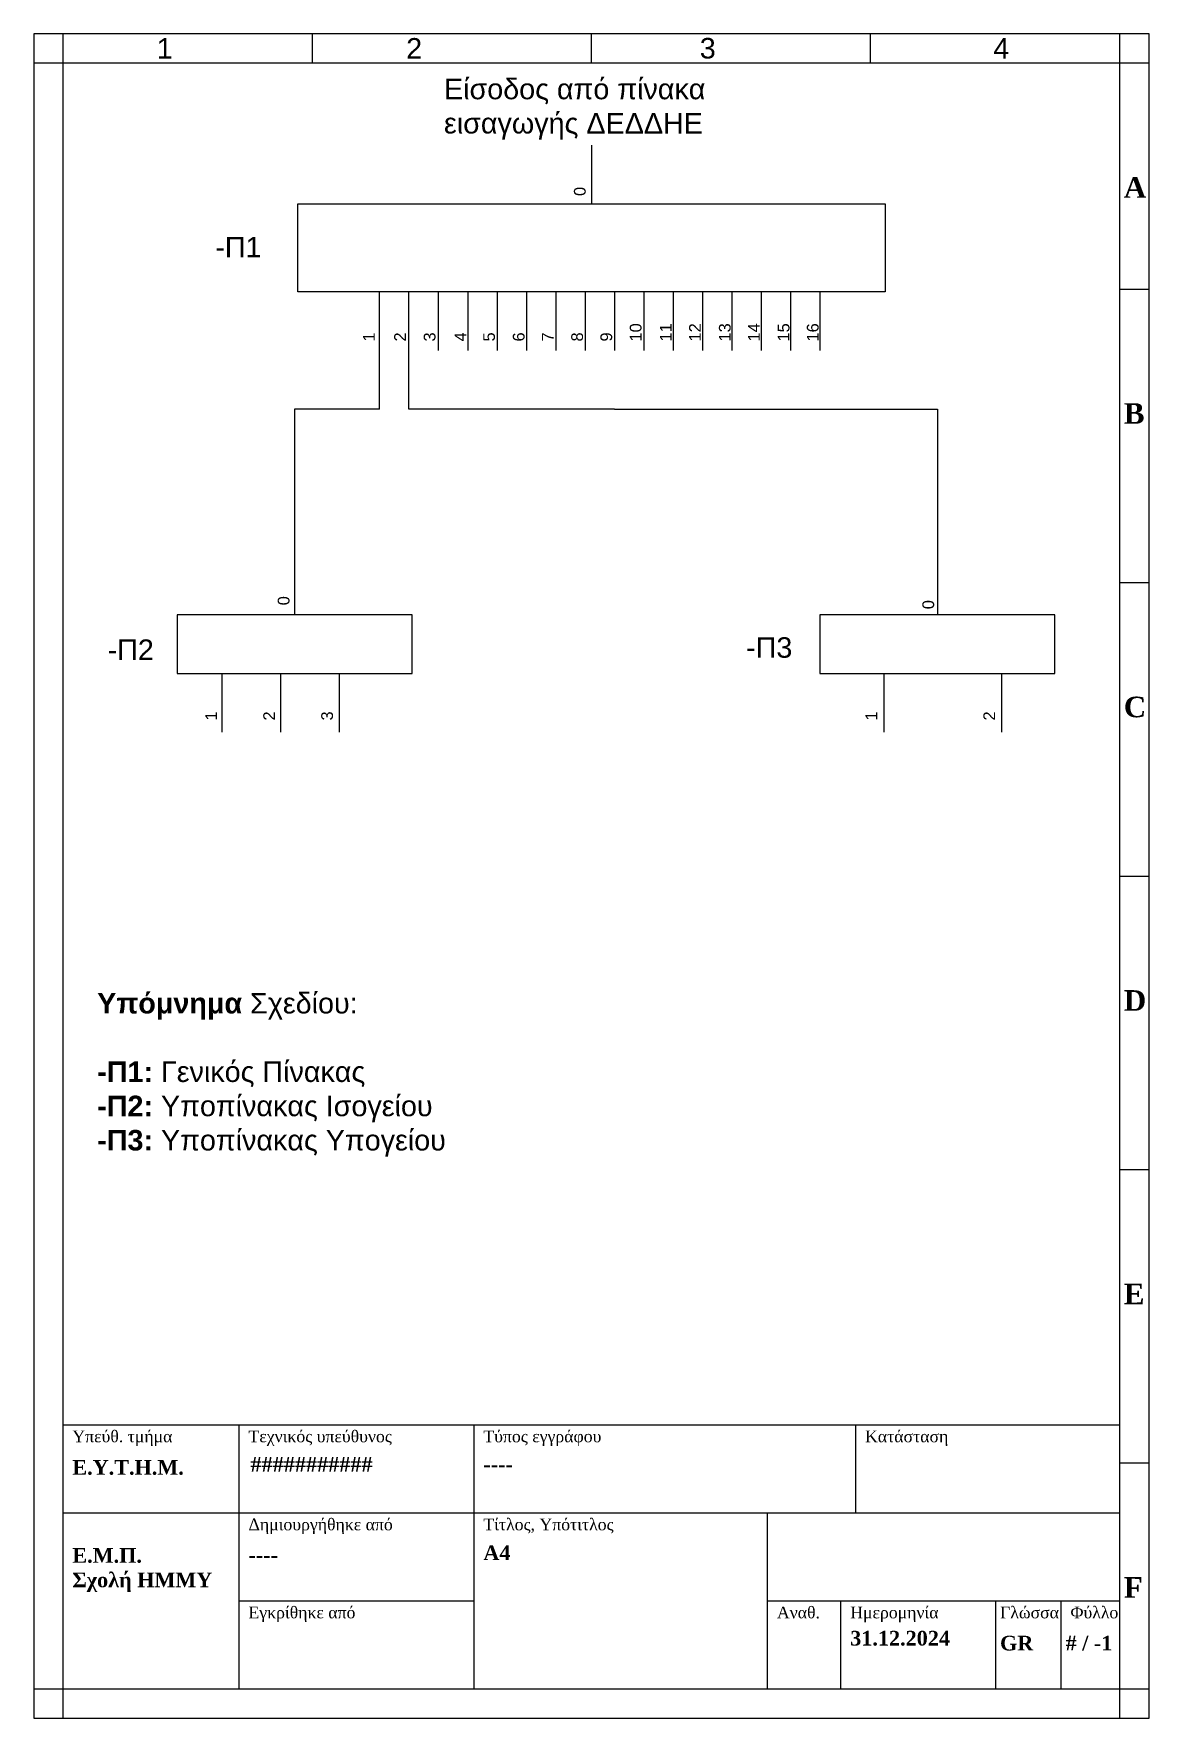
# Paper-space layout 'A4' of a CAD drawing. Header units: millimetres. Extents: x 15 to 205, y 5 to 292.
import ezdxf

# ---------------------------------------------------------------- set-up
doc = ezdxf.new("R2010")
doc.units = ezdxf.units.MM
doc.styles.get("Standard").update_dxf_attribs({"font": 'arial.ttf'})
doc.styles.add('TextBlock', font='timesbd.ttf', dxfattribs={"height": 2.5})
doc.styles.add('TitleBlock', font='times.ttf', dxfattribs={"height": 2})

psp = doc.layouts.new('A4')

# ---------------------------------------------------------------- linework, layer by layer
for p, q in [((15, 292), (15, 5)), ((20, 55), (20, 292))]:
    psp.add_line(p, q)
at = {"linetype": 'Continuous'}
for p, q in [((62.5, 287), (62.5, 292)), ((110, 287), (110, 292)), ((157.5, 287), (157.5, 292)), ((200, 5), (200, 292)), ((205, 287), (15, 287)), ((200, 248.5), (205, 248.5)), ((200, 198.5), (205, 198.5)), ((200, 148.5), (205, 148.5)), ((200, 98.5), (205, 98.5)), ((20, 5), (20, 55)), ((20, 55), (200, 55)), ((50, 10), (50, 55)), ((90, 10), (90, 55)), ((155, 40), (155, 55)), ((200, 48.5), (205, 48.5)), ((20, 40), (200, 40)), ((140, 10), (140, 40)), ((50, 25), (90, 25)), ((140, 25), (200, 25)), ((152.48, 10), (152.48, 25)), ((178.84, 10), (178.84, 25)), ((190, 10), (190, 25)), ((15, 10), (205, 10))]:
    psp.add_line(p, q, dxfattribs=at)
at = {"color": 240, "true_color": 0xed1f24}
for p, q in [((110, 273.02), (110, 263.02)), ((60, 248.02), (60, 263.02)), ((60, 263.02), (110, 263.02)), ((110, 263.02), (160, 263.02)), ((160, 263.02), (160, 248.02)), ((160, 248.02), (60, 248.02)), ((73.91, 228.02), (73.91, 248.02)), ((78.91, 228.02), (78.91, 248.02)), ((83.91, 248.02), (83.91, 238.02)), ((88.91, 248.02), (88.91, 238.02)), ((93.91, 248.02), (93.91, 238.02)), ((98.91, 248.02), (98.91, 238.02)), ((103.91, 248.02), (103.91, 238.02)), ((108.91, 248.02), (108.91, 238.02)), ((113.91, 248.02), (113.91, 238.02)), ((118.91, 248.02), (118.91, 238.02)), ((123.91, 248.02), (123.91, 238.02)), ((128.91, 248.02), (128.91, 238.02)), ((133.91, 248.02), (133.91, 238.02)), ((138.91, 248.02), (138.91, 238.02)), ((143.91, 248.02), (143.91, 238.02)), ((148.91, 248.02), (148.91, 238.02)), ((59.43, 228.02), (59.43, 193.02)), ((73.91, 228.02), (59.43, 228.02)), ((113.91, 228.02), (78.91, 228.02)), ((113.91, 228.02), (118.91, 228.02)), ((118.91, 228.02), (168.91, 228.02)), ((168.91, 228.02), (168.91, 193.02)), ((59.43, 193.02), (39.43, 193.02)), ((39.43, 193.02), (39.43, 183.02)), ((59.43, 193.02), (59.43, 193.02)), ((79.43, 193.02), (59.43, 193.02)), ((79.43, 183.02), (79.43, 193.02)), ((168.91, 193.02), (148.91, 193.02)), ((148.91, 193.02), (148.91, 183.02)), ((188.91, 193.02), (168.91, 193.02)), ((188.91, 183.02), (188.91, 193.02)), ((39.43, 183.02), (79.43, 183.02)), ((47.03, 183.02), (47.03, 173.02)), ((57.03, 183.02), (57.03, 173.02)), ((67.03, 183.02), (67.03, 173.02)), ((148.91, 183.02), (188.91, 183.02)), ((159.8, 183.02), (159.8, 173.02)), ((179.8, 183.02), (179.8, 173.02))]:
    psp.add_line(p, q, dxfattribs=at)
at = {"linetype": 'Continuous'}
psp.add_lwpolyline([(15, 5), (205, 5), (205, 292), (15, 292)], dxfattribs=at)

# ---------------------------------------------------------------- texts
at = {"color": 18, "true_color": 0x000000}
for s, p in [('-Π1', (45.92, 253.89)), ('-Π2', (27.58, 185.3)), ('-Π3', (136.33, 185.68))]:
    psp.add_text(s, height=3.5, dxfattribs=at).set_placement(p)
at = {"linetype": 'Continuous', "char_height": 3.5, "attachment_point": 5}
for s, insert in [('1', (37.3, 289.5)), ('2', (79.8, 289.5)), ('3', (129.8, 289.5)), ('4', (179.8, 289.5))]:
    psp.add_mtext_dynamic_manual_height_columns(s, width=50, gutter_width=12.5, heights=[0], dxfattribs=dict(at, insert=insert))
at = {"color": 240, "true_color": 0xed1f24, "char_height": 3.5, "attachment_point": 1}
for s, width, heights, insert in [('{\\fArial|b0|i0|c161|p34;\\C256;\\c0;Είσοδος από πίνακα εισαγωγής ΔΕΔΔΗΕ}', 48.6938, [12.86], (84.88, 284.33)), ('{\\fArial|b1|i0|c161|p34;\\C256;\\c0;Υπόμνημα \\fArial|b0|i0|c161|p34;Σχεδίου:\\P^J\\fArial|b1|i0|c161|p34;-Π1: \\fArial|b0|i0|c161|p34;Γενικός Πίνακας\\P\\fArial|b1|i0|c161|p34;-Π2: \\fArial|b0|i0|c161|p34;Υποπίνακας Ισογείου\\P\\fArial|b1|i0|c161|p34;-Π3: \\fArial|b0|i0|c161|p34;Υποπίνακας Υπογείου}', 166.14, [0], (25.81, 128.58))]:
    psp.add_mtext_dynamic_manual_height_columns(s, width=width, gutter_width=17.5, heights=heights, dxfattribs=dict(at, insert=insert))
at = {"linetype": 'Continuous', "attachment_point": 1}
for s, width, gutter_width, insert, char_height, style in [('Α', 5, 12.5, (200.66, 267.55), 3.5, 'TextBlock'), ('B', 5, 12.5, (200.66, 229.05), 3.5, 'TextBlock'), ('C', 5, 12.5, (200.66, 179.05), 3.5, 'TextBlock'), ('D', 5, 12.5, (200.66, 129.05), 3.5, 'TextBlock'), ('E', 5, 12.5, (200.66, 79.05), 3.5, 'TextBlock'), ('Υπεύθ. τμήμα', 27.6031, 10, (21.58, 54.03), 2, 'TitleBlock'), ('Τεχνικός υπεύθυνος', 27.6031, 10, (51.58, 54.03), 2, 'TitleBlock'), ('Τύπος εγγράφου', 27.6031, 10, (91.58, 54.03), 2, 'TitleBlock'), ('Κατάσταση', 27.6031, 10, (156.58, 54.03), 2, 'TitleBlock'), ('Ε.Υ.Τ.Η.Μ.', 19.7949, 12.5, (21.58, 49), 2.5, 'TextBlock'), ('Δημιουργήθηκε από', 27.6031, 10, (51.58, 39.03), 2, 'TitleBlock'), ('Τίτλος, Υπότιτλος ', 27.6031, 10, (91.58, 39.03), 2, 'TitleBlock'), ('Ε.Μ.Π.\\PΣχολή ΗΜΜΥ', 25.8676, 12.5, (21.58, 34), 2.5, 'TextBlock'), ('F', 5, 12.5, (200.66, 29.05), 3.5, 'TextBlock'), ('Εγκρίθηκε από', 27.6031, 10, (51.58, 24.03), 2, 'TitleBlock'), ('Αναθ.', 27.6031, 10, (141.58, 24.03), 2, 'TitleBlock'), ('Ημερομηνία', 27.6031, 10, (154.06, 24.03), 2, 'TitleBlock'), ('Γλώσσα', 27.6031, 10, (179.58, 24.03), 2, 'TitleBlock'), ('Φύλλο', 27.6031, 10, (191.58, 24.03), 2, 'TitleBlock'), ('GR', 10.4238, 12.5, (179.58, 19.06), 2.5, 'TextBlock'), ('# / -1', 10.4238, 12.5, (190.74, 19.06), 2.5, 'TextBlock')]:
    psp.add_mtext_dynamic_manual_height_columns(s, width=width, gutter_width=gutter_width, heights=[0], dxfattribs=dict(at, insert=insert, char_height=char_height, style=style))
at = {"color": 18, "true_color": 0x000000, "char_height": 2, "attachment_point": 1, "rotation": 90}
for s, insert in [('{\\fArial|b0|i0|c161|p34;0}', (107.01, 264.35)), ('10', (116.52, 239.56)), ('11', (121.65, 239.56)), ('12', (126.62, 239.56)), ('13', (131.7, 239.56)), ('14', (136.66, 239.56)), ('15', (141.71, 239.56)), ('16', (146.68, 239.56)), ('1', (71.09, 239.56)), ('\\pxt0;2', (76.39, 239.56)), ('3', (81.43, 239.56)), ('4', (86.68, 239.56)), ('5', (91.55, 239.56)), ('6', (96.6, 239.56)), ('7', (101.55, 239.56)), ('8', (106.55, 239.56)), ('9', (111.52, 239.56)), ('{\\fArial|b0|i0|c161|p34;0}', (56.56, 194.62)), ('{\\fArial|b0|i0|c161|p34;0}', (166.35, 193.95)), ('1', (44.23, 174.99)), ('\\pxt0;2', (54.1, 174.99)), ('3', (63.97, 174.99)), ('1', (156.66, 174.99)), ('\\pxt0;2', (176.74, 174.99))]:
    psp.add_mtext_dynamic_manual_height_columns(s, width=6.0323, gutter_width=17.5, heights=[0], dxfattribs=dict(at, insert=insert))
at = {"linetype": 'Continuous', "char_height": 2.5, "attachment_point": 1, "style": 'TextBlock'}
for s, insert in [('###########', (51.93, 49.53)), ('----', (91.58, 49.54)), ('A4', (91.58, 34.46)), ('----', (51.58, 34.07)), ('31.12.2024', (154.06, 19.9))]:
    psp.add_mtext(s, dxfattribs=dict(at, insert=insert))

doc.saveas('drawing.dxf')
